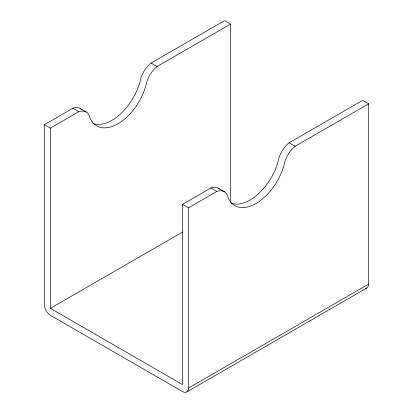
<?xml version="1.0" encoding="UTF-8"?>
<svg xmlns="http://www.w3.org/2000/svg" width="413" height="413" viewBox="0 0 413 413"><rect width="100%" height="100%" fill="white"/><g stroke="black" fill="none" stroke-linecap="round" stroke-linejoin="round"><path stroke-width="0.62" d="M231.471 203.33A42.451 24.512 -60 0 0 279.023 157.601A20.247 11.688 -60 0 1 289.152 142.779L362.599 100.374L368.602 103.839L368.602 284.092L188.488 388.081A8.492 4.904 60 0 1 182.484 391.545L50.401 315.289A8.492 4.904 60 0 1 44.398 304.887L44.398 124.638L72.817 108.232A20.247 11.688 -60 0 1 81.826 109.806M92.822 123.404A42.451 24.512 -60 0 0 140.936 77.871A20.247 11.688 -60 0 1 151.06 63.055L224.512 20.65L230.516 24.114L230.516 202.437M44.398 124.638L50.401 128.107L78.821 111.696A20.247 11.688 -60 0 1 88.945 114.819A42.451 24.512 -60 0 0 117.942 123.771A42.451 24.512 -60 0 0 146.94 81.34A20.247 11.688 -60 0 1 157.064 66.524L230.516 24.114M50.401 128.107L50.401 308.356L182.484 384.611L182.484 204.363L210.904 187.956A20.247 11.688 -60 0 1 219.251 188.901M182.484 204.363L188.488 207.832L216.908 191.42A20.247 11.688 -60 0 1 227.036 194.549A42.451 24.512 -60 0 0 256.034 203.495A42.451 24.512 -60 0 0 285.027 161.065A20.247 11.688 -60 0 1 295.156 146.248L368.602 103.839M50.401 308.356L182.561 232.054M186.728 391.968L366.847 287.98M151.06 63.055L157.064 66.524M289.152 142.779L295.156 146.248M80.432 108.645L86.436 112.109M218.523 188.369L224.527 191.833M72.817 108.232L78.821 111.696M210.904 187.956L216.908 191.42M188.488 207.832L188.488 388.081M368.602 284.092A8.492 4.904 60 0 1 365.603 288.362"/></g></svg>
